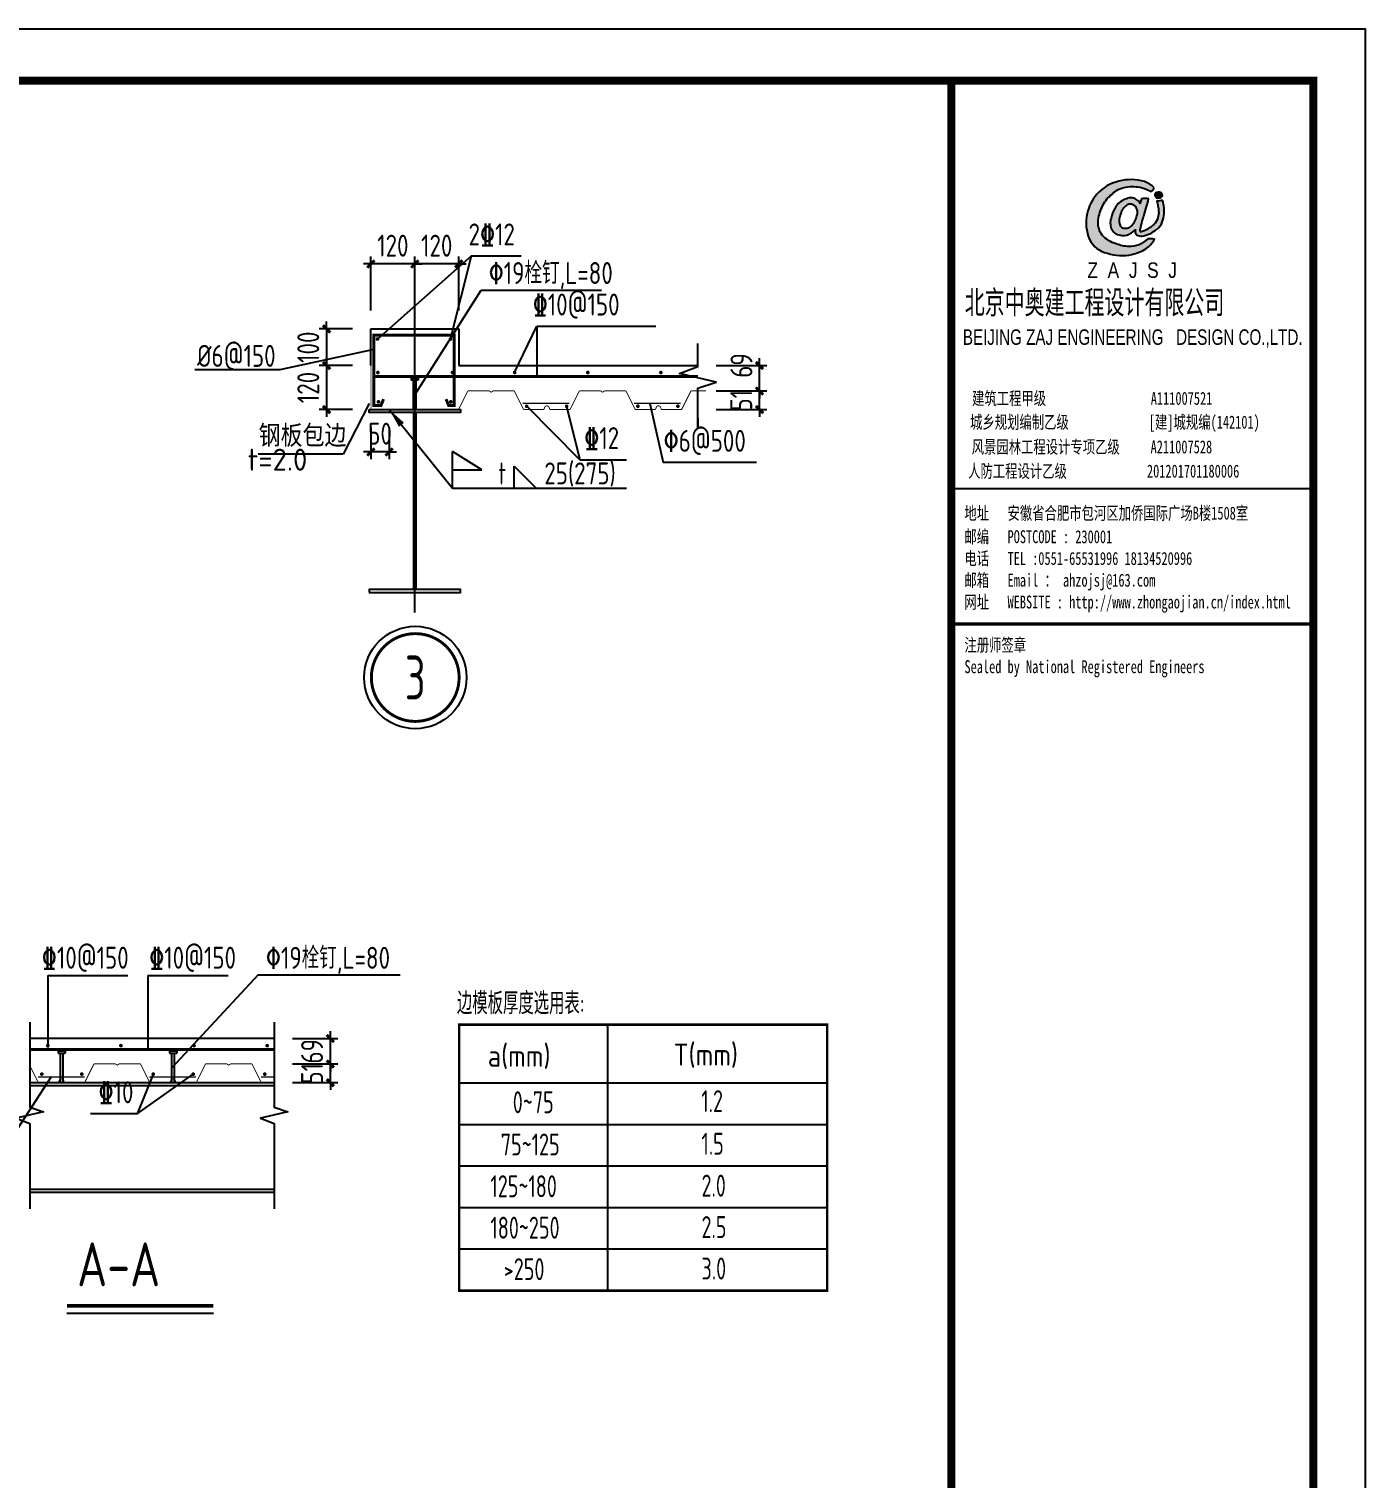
# Model space of a CAD drawing. Extents: x 177291 to 1288761, y 177638 to 322898.
# Drawn here: x 656829 to 684230, y 211252 to 240960 of the extents above; entities that cross this region are included whole.
import ezdxf
from ezdxf.enums import TextEntityAlignment as Align

# ---------------------------------------------------------------- set-up
doc = ezdxf.new("R2010")
doc.units = 0
doc.header["$LTSCALE"] = 1000
for name, color, linetype in [('AXIS', 3, 'Continuous'), ('GL', 150, 'Continuous'), ('Gzd', 1, 'Continuous'), ('NUM', 7, 'Continuous'), ('PUB_DIM', 3, 'Continuous'), ('PUB_TITLE', 4, 'Continuous'), ('PZ', 202, 'Continuous'), ('S', 2, 'Continuous'), ('TEXT', 7, 'Continuous'), ('THIN', 7, 'Continuous'), ('WELD', 7, 'Continuous'), ('YCX', 90, 'Continuous'), ('图框', 24, 'Continuous'), ('图签', 3, 'Continuous'), ('引出线', 3, 'Continuous')]:
    doc.layers.add(name, color=color, linetype=linetype)
doc.styles.add('_gyy_title_Arial', font='arial.ttf', dxfattribs={"width": 0.7})
doc.styles.add('_gyy_title_ST', font='', dxfattribs={"width": 0.8})
doc.styles.add('HZ', font='txt.shx', dxfattribs={"width": 0.8, "bigfont": '000hztxt.shx'})
doc.styles.get("Standard").update_dxf_attribs({"font": 'gbenor.shx', "bigfont": 'gbcbig.shx'})
doc.styles.add('TSSD_Dimension', font='Tssdeng.shx', dxfattribs={"width": 0.8, "bigfont": 'hztxt.shx'})
doc.styles.add('TSSD_Label', font='tssdeng.shx', dxfattribs={"width": 0.7, "bigfont": 'hztxt.shx'})
doc.styles.add('TSSD_Norm', font='tssdeng.shx', dxfattribs={"bigfont": 'hztxt.shx'})
doc.styles.add('TSSD_Num', font='Tssdeng.shx', dxfattribs={"width": 0.7, "bigfont": 'hztxt.shx'})
doc.styles.add('TSSD_Rein', font='Tssdeng.shx', dxfattribs={"width": 0.7, "bigfont": 'hztxt.shx'})
doc.styles.add('汉特宽字', font='tssdeng.shx', dxfattribs={"width": 0.9, "height": 350, "bigfont": 'tssdchn.shx'})
doc.styles.get('_gyy_title_ST').set_extended_font_data('SimSun')
doc.dimstyles.new('TSSD_20_150', dxfattribs={"dimtxt": 450, "dimasz": 150, "dimexe": 150, "dimexo": 375, "dimgap": 150, "dimtad": 1, "dimdec": 0, "dimlfac": 0.133333, "dimzin": 0, "dimdsep": 46, "dimtxsty": 'TSSD_Dimension', "dimblk": 'ARCHTICK', "dimcen": 0, "dimdle": 150, "dimclrt": 7, "dimadec": 0, "dimazin": 0, "dimtfac": 1, "dimtdec": 0, "dimtix": 1, "dimtmove": 2, "dimatfit": 3, "dimfxl": 1, "dimtolj": 1, "dimtzin": 0, "dimarcsym": 0})
doc.dimstyles.new('TSSD_LEADER_STYLE_400.0', dxfattribs={"dimtxt": 1200, "dimasz": 400, "dimexe": 400, "dimexo": 1000, "dimgap": 0.09, "dimtad": 0, "dimtih": 1, "dimtoh": 1, "dimdec": 4, "dimzin": 0, "dimdsep": 46, "dimtxsty": 'Standard', "dimcen": 0.09, "dimdle": 400, "dimclrt": 7, "dimadec": 0, "dimazin": 0, "dimtfac": 1, "dimtdec": 4, "dimtofl": 0, "dimtmove": 0, "dimatfit": 3, "dimfxl": 1, "dimtolj": 1, "dimtzin": 0, "dimarcsym": 0})

# ---------------------------------------------------------------- blocks, each defined once
blk = doc.blocks.new('_ArchTick')
at = {"color": 0, "linetype": 'ByBlock', "const_width": 0.4}
blk.add_lwpolyline([(-0.5, -0.5), (0.5, 0.5)], dxfattribs=at)
blk = doc.blocks.new('*D146')
at = {"layer": 'AXIS', "color": 0, "lineweight": -2, "transparency": 16777216}
for p, q in [((663842, 235186), (663842, 236293)), ((664742, 235186), (664742, 236293)), ((663842, 236143), (663692, 236143)), ((664742, 236143), (663842, 236143)), ((664742, 236143), (664892, 236143))]:
    blk.add_line(p, q, dxfattribs=at)
at = {"layer": 'Defpoints', "color": 0, "transparency": 16777216}
for p in [(663842, 236143), (663842, 234811), (664742, 234811)]:
    blk.add_point(p, dxfattribs=at)
at = {"layer": 'AXIS', "color": 0, "lineweight": -2, "transparency": 16777216, "xscale": 150, "yscale": 150, "zscale": 150}
blk.add_blockref('_ArchTick', (663842, 236143), dxfattribs=at)
at = {"layer": 'AXIS', "color": 0, "lineweight": -2, "transparency": 16777216, "xscale": 150, "yscale": 150, "zscale": 150, "rotation": 180}
blk.add_blockref('_ArchTick', (664742, 236143), dxfattribs=at)
at = {"layer": 'AXIS', "color": 7, "transparency": 16777216, "insert": (664292, 236518), "char_height": 450, "attachment_point": 5, "style": 'TSSD_Dimension'}
blk.add_mtext('\\A1;120', dxfattribs=at)
blk = doc.blocks.new('ts_idx2')
at = {"color": 0, "linetype": 'ByBlock', "lineweight": -2, "const_width": 0.0333}
blk.add_lwpolyline([(-0.5, 0, 1), (0.5, 0, 1)], format="xyb", close=True, dxfattribs=at)
at = {"color": 0, "linetype": 'ByBlock', "lineweight": -2}
blk.add_circle((0, 0), 0.583, dxfattribs=at)
at = {"color": 0, "linetype": 'ByBlock', "lineweight": -2, "style": 'TSSD_Num', "width": 0.7}
blk.add_attdef('A', text='', height=0.5, dxfattribs=at).set_placement((0, 0), align=Align.MIDDLE_CENTER)
blk = doc.blocks.new('*D147')
at = {"layer": 'AXIS', "color": 0, "lineweight": -2, "transparency": 16777216}
for p, q in [((662932, 234061), (662932, 234211)), ((663467, 234061), (662782, 234061)), ((662932, 234061), (662932, 233158)), ((663467, 233158), (662782, 233158)), ((662932, 233158), (662932, 233008))]:
    blk.add_line(p, q, dxfattribs=at)
at = {"layer": 'Defpoints', "color": 0, "transparency": 16777216}
for p in [(663842, 234061), (662932, 233158), (663842, 233158)]:
    blk.add_point(p, dxfattribs=at)
at = {"layer": 'AXIS', "color": 0, "lineweight": -2, "transparency": 16777216, "xscale": 150, "yscale": 150, "zscale": 150}
for p, rotation in [((662932, 234061), 270), ((662932, 233158), 90)]:
    blk.add_blockref('_ArchTick', p, dxfattribs=dict(at, rotation=rotation))
at = {"layer": 'AXIS', "color": 7, "transparency": 16777216, "insert": (662557, 233610), "char_height": 450, "attachment_point": 5, "rotation": 90, "style": 'TSSD_Dimension'}
blk.add_mtext('\\A1;120', dxfattribs=at)
blk = doc.blocks.new('*D148')
at = {"layer": 'AXIS', "color": 0, "lineweight": -2, "transparency": 16777216}
for p, q in [((663467, 234811), (662782, 234811)), ((662932, 234811), (662932, 234961)), ((662932, 234811), (662932, 234061)), ((663467, 234061), (662782, 234061)), ((662932, 234061), (662932, 233911))]:
    blk.add_line(p, q, dxfattribs=at)
at = {"layer": 'Defpoints', "color": 0, "transparency": 16777216}
for p in [(663842, 234811), (662932, 234061), (663842, 234061)]:
    blk.add_point(p, dxfattribs=at)
at = {"layer": 'AXIS', "color": 0, "lineweight": -2, "transparency": 16777216, "xscale": 150, "yscale": 150, "zscale": 150}
for p, rotation in [((662932, 234811), 270), ((662932, 234061), 90)]:
    blk.add_blockref('_ArchTick', p, dxfattribs=dict(at, rotation=rotation))
at = {"layer": 'AXIS', "color": 7, "transparency": 16777216, "insert": (662557, 234436), "char_height": 450, "attachment_point": 5, "rotation": 90, "style": 'TSSD_Dimension'}
blk.add_mtext('\\A1;100', dxfattribs=at)
blk = doc.blocks.new('_WELD004')
at = {"color": 0, "linetype": 'ByBlock'}
for p, q in [((0, 1), (1, 0)), ((0, 0), (0, 1))]:
    blk.add_line(p, q, dxfattribs=at)
blk = doc.blocks.new('_WELD001')
at = {"linetype": 'ByBlock'}
h = blk.add_hatch(color=0, dxfattribs=at)
h.paths.add_polyline_path([(0.8, 0.5), (0, 1), (0, 0.5)], flags=16)
edge = h.paths.add_edge_path()
edge.add_line((0.8, 0.5), (0, 1))
edge.add_line((0, 0.5), (0.8, 0.5))
edge.add_line((0, 0), (0, 1))
at = {"color": 0, "linetype": 'ByBlock'}
for p, q in [((0, 0), (0, 1)), ((0.8, 0.5), (0, 1)), ((0, 0.5), (0.8, 0.5))]:
    blk.add_line(p, q, dxfattribs=at)
blk = doc.blocks.new('*D149')
at = {"layer": 'AXIS', "color": 0, "lineweight": -2, "transparency": 16777216}
for p, q in [((670922, 233540), (671961, 233540)), ((671811, 233540), (671811, 233690)), ((671811, 233158), (671811, 233540)), ((670922, 233158), (671961, 233158)), ((671811, 233158), (671811, 233008))]:
    blk.add_line(p, q, dxfattribs=at)
at = {"layer": 'Defpoints', "color": 0, "transparency": 16777216}
for p in [(670547, 233540), (671811, 233540), (670547, 233158)]:
    blk.add_point(p, dxfattribs=at)
at = {"layer": 'AXIS', "color": 0, "lineweight": -2, "transparency": 16777216, "xscale": 150, "yscale": 150, "zscale": 150}
for p, rotation in [((671811, 233540), 270), ((671811, 233158), 90)]:
    blk.add_blockref('_ArchTick', p, dxfattribs=dict(at, rotation=rotation))
at = {"layer": 'AXIS', "color": 7, "transparency": 16777216, "insert": (671436, 233349), "char_height": 450, "attachment_point": 5, "rotation": 90, "style": 'TSSD_Dimension'}
blk.add_mtext('\\A1;51', dxfattribs=at)
blk = doc.blocks.new('*D150')
at = {"layer": 'AXIS', "color": 0, "lineweight": -2, "transparency": 16777216}
for p, q in [((671811, 234061), (671811, 234211)), ((670922, 234061), (671961, 234061)), ((671811, 233540), (671811, 234061)), ((670922, 233540), (671961, 233540)), ((671811, 233540), (671811, 233390))]:
    blk.add_line(p, q, dxfattribs=at)
at = {"layer": 'Defpoints', "color": 0, "transparency": 16777216}
for p in [(670547, 234061), (671811, 234061), (670547, 233540)]:
    blk.add_point(p, dxfattribs=at)
at = {"layer": 'AXIS', "color": 0, "lineweight": -2, "transparency": 16777216, "xscale": 150, "yscale": 150, "zscale": 150}
for p, rotation in [((671811, 234061), 270), ((671811, 233540), 90)]:
    blk.add_blockref('_ArchTick', p, dxfattribs=dict(at, rotation=rotation))
at = {"layer": 'AXIS', "color": 7, "transparency": 16777216, "insert": (671441, 234061), "char_height": 450, "attachment_point": 5, "rotation": 90, "style": 'TSSD_Dimension'}
blk.add_mtext('\\A1;69', dxfattribs=at)
blk = doc.blocks.new('*D151')
at = {"layer": 'AXIS', "color": 0, "lineweight": -2, "transparency": 16777216}
for p, q in [((663842, 232783), (663842, 232138)), ((664217, 232783), (664217, 232138)), ((663842, 232288), (663692, 232288)), ((664217, 232288), (663842, 232288)), ((664217, 232288), (664367, 232288))]:
    blk.add_line(p, q, dxfattribs=at)
at = {"layer": 'Defpoints', "color": 0, "transparency": 16777216}
for p in [(663842, 233158), (664217, 233158), (663842, 232288)]:
    blk.add_point(p, dxfattribs=at)
at = {"layer": 'AXIS', "color": 0, "lineweight": -2, "transparency": 16777216, "xscale": 150, "yscale": 150, "zscale": 150}
blk.add_blockref('_ArchTick', (663842, 232288), dxfattribs=at)
at = {"layer": 'AXIS', "color": 0, "lineweight": -2, "transparency": 16777216, "xscale": 150, "yscale": 150, "zscale": 150, "rotation": 180}
blk.add_blockref('_ArchTick', (664217, 232288), dxfattribs=at)
at = {"layer": 'AXIS', "color": 7, "transparency": 16777216, "insert": (664030, 232663), "char_height": 450, "attachment_point": 5, "style": 'TSSD_Dimension'}
blk.add_mtext('\\A1;50', dxfattribs=at)
blk = doc.blocks.new('*D152')
at = {"layer": 'AXIS', "color": 0, "lineweight": -2, "transparency": 16777216}
for p, q in [((664742, 235186), (664742, 236293)), ((665642, 235186), (665642, 236293)), ((664742, 236143), (664592, 236143)), ((665642, 236143), (664742, 236143)), ((665642, 236143), (665792, 236143))]:
    blk.add_line(p, q, dxfattribs=at)
at = {"layer": 'Defpoints', "color": 0, "transparency": 16777216}
for p in [(664742, 236143), (664742, 234811), (665642, 234811)]:
    blk.add_point(p, dxfattribs=at)
at = {"layer": 'AXIS', "color": 0, "lineweight": -2, "transparency": 16777216, "xscale": 150, "yscale": 150, "zscale": 150}
blk.add_blockref('_ArchTick', (664742, 236143), dxfattribs=at)
at = {"layer": 'AXIS', "color": 0, "lineweight": -2, "transparency": 16777216, "xscale": 150, "yscale": 150, "zscale": 150, "rotation": 180}
blk.add_blockref('_ArchTick', (665642, 236143), dxfattribs=at)
at = {"layer": 'AXIS', "color": 7, "transparency": 16777216, "insert": (665192, 236518), "char_height": 450, "attachment_point": 5, "style": 'TSSD_Dimension'}
blk.add_mtext('\\A1;120', dxfattribs=at)
blk = doc.blocks.new('*D155')
at = {"layer": 'AXIS', "color": 0, "lineweight": -2, "transparency": 16777216}
for p, q in [((663010, 219741), (663010, 219891)), ((662235, 219741), (663160, 219741)), ((663010, 219358), (663010, 219741)), ((662235, 219358), (663160, 219358)), ((663010, 219358), (663010, 219208))]:
    blk.add_line(p, q, dxfattribs=at)
at = {"layer": 'Defpoints', "color": 0, "transparency": 16777216}
for p in [(661860, 219741), (663010, 219741), (661860, 219358)]:
    blk.add_point(p, dxfattribs=at)
at = {"layer": 'AXIS', "color": 0, "lineweight": -2, "transparency": 16777216, "xscale": 150, "yscale": 150, "zscale": 150}
for p, rotation in [((663010, 219741), 270), ((663010, 219358), 90)]:
    blk.add_blockref('_ArchTick', p, dxfattribs=dict(at, rotation=rotation))
at = {"layer": 'AXIS', "color": 7, "transparency": 16777216, "insert": (662635, 219549), "char_height": 450, "attachment_point": 5, "rotation": 90, "style": 'TSSD_Dimension'}
blk.add_mtext('\\A1;51', dxfattribs=at)
blk = doc.blocks.new('*D156')
at = {"layer": 'AXIS', "color": 0, "lineweight": -2, "transparency": 16777216}
for p, q in [((662235, 220261), (663160, 220261)), ((663010, 220261), (663010, 220411)), ((663010, 219741), (663010, 220261)), ((662235, 219741), (663160, 219741)), ((663010, 219741), (663010, 219591))]:
    blk.add_line(p, q, dxfattribs=at)
at = {"layer": 'Defpoints', "color": 0, "transparency": 16777216}
for p in [(661860, 220261), (663010, 220261), (661860, 219741)]:
    blk.add_point(p, dxfattribs=at)
at = {"layer": 'AXIS', "color": 0, "lineweight": -2, "transparency": 16777216, "xscale": 150, "yscale": 150, "zscale": 150}
for p, rotation in [((663010, 220261), 270), ((663010, 219741), 90)]:
    blk.add_blockref('_ArchTick', p, dxfattribs=dict(at, rotation=rotation))
at = {"layer": 'AXIS', "color": 7, "transparency": 16777216, "insert": (662635, 220001), "char_height": 450, "attachment_point": 5, "rotation": 90, "style": 'TSSD_Dimension'}
blk.add_mtext('\\A1;69', dxfattribs=at)
blk = doc.blocks.new('dd')
at = {"layer": '图签'}
h = blk.add_hatch(color=5, dxfattribs=at)
h.set_gradient(color1=(0, 0, 255), color2=(36, 36, 255), one_color=1, tint=0.57)
h.paths.add_polyline_path([(452, 1270, -0.093206), (531, 1562, -0.136321), (716, 1807, -0.161039), (988, 1948, -0.108591), (1307, 1935, -0.049497), (1479, 1861, 0.062627), (1539, 1932, 0.094388), (1351, 2056, 0.136326), (854, 2062, 0.161722), (430, 1810, 0.133661), (243, 1435, 0.158414), (286, 937, 0.22517), (632, 669, 0.138663), (1107, 646, 0.074676), (1375, 753, 0.125344), (1543, 944, 0.006312), (1413, 948, -0.090385), (1244, 833, -0.096745), (1053, 797, -0.073845), (803, 850, -0.140868), (530, 1020, -0.160753)])
h = blk.add_hatch(color=5, dxfattribs=at)
h.set_gradient(color1=(0, 0, 255), color2=(36, 36, 255), one_color=1, tint=0.57)
h.paths.add_polyline_path([(1306, 1289, 0.011169), (1334, 1370, 0.005807), (1431, 1724, 0.01105), (1292, 1724, 0.016796), (1267, 1634, 0.125943), (1203, 1704, 0.083806), (1120, 1739, 0.082879), (1047, 1739, -0.008503), (952, 1710, 0.060057), (844, 1628, 0.086078), (774, 1532, 0.099424), (705, 1347, 0.12153), (690, 1225, 0.102644), (719, 1122, 0.056648), (797, 1042, 0.092914), (913, 1013, 0.194578), (1098, 1064, -0.002562), (1175, 1122, 0.064354), (1167, 1068, 0.172385), (1207, 1017, 0.105458), (1300, 1002, 0.086567), (1454, 1046, 0.047674), (1592, 1136, 0.166359), (1692, 1274, 0.096748), (1728, 1431, 0.03151), (1728, 1548, 0.041815), (1700, 1691, 0.007654), (1588, 1673, -0.009919), (1610, 1585, -0.068269), (1624, 1482, -0.105336), (1605, 1352, -0.14652), (1528, 1223, -0.070486), (1434, 1151, -0.077937), (1341, 1103, -0.127098), (1272, 1084, -0.114215), (1267, 1129, -0.007609)])
h.paths.add_polyline_path([(865, 1245, -0.099994), (863, 1328, -0.050974), (888, 1427, -0.120527), (938, 1529, -0.043888), (1002, 1595, -0.08446), (1063, 1619, -0.147309), (1127, 1607, -0.037474), (1177, 1572, -0.06931), (1209, 1507, -0.067662), (1213, 1431, -0.02676), (1211, 1413, 0.017209), (1183, 1329, -0.048815), (1120, 1223, -0.139096), (1046, 1163, -0.097991), (944, 1153, -0.085394), (909, 1169, -0.149141)], flags=16)
h = blk.add_hatch(color=1, dxfattribs=at)
h.set_gradient(color1=(255, 0, 0), color2=(255, 0, 0), tint=0.57)
h.paths.add_polyline_path([(1557, 1818, 0.386553), (1564, 1757, 0.170676), (1604, 1736, 0.082224), (1657, 1743, 0.087509), (1686, 1766, 0.264235), (1694, 1804, 0.244333), (1636, 1850, 0.30271)])
blk.add_lwpolyline([(1539, 1932, 0.094388), (1351, 2056, 0.136326), (854, 2062, 0.161722), (430, 1810, 0.133661), (243, 1435, 0.158414), (286, 937, 0.22517), (632, 669, 0.138663), (1107, 646, 0.074676), (1375, 753, 0.125344), (1543, 944, 0.006312), (1413, 948, -0.090385), (1244, 833, -0.096745), (1053, 797, -0.073845), (803, 850, -0.140868), (530, 1020, -0.160753), (452, 1270, -0.093206), (531, 1562, -0.136321), (716, 1807, -0.161039), (988, 1948, -0.108591), (1307, 1935, -0.049497), (1479, 1861, 0.062627)], format="xyb", close=True, dxfattribs=at)
for points in [[(1431, 1724, 0.011041), (1292, 1724, 0.016796), (1267, 1634, 0.125943), (1203, 1704, 0.083806), (1120, 1739, 0.082879), (1047, 1739, -0.008503), (952, 1710, 0.060057), (844, 1628, 0.086078), (774, 1532, 0.099424), (705, 1347, 0.12153), (690, 1225, 0.102644), (719, 1122, 0.056648), (797, 1042, 0.092914), (913, 1013, 0.194578), (1098, 1064, -0.002562), (1175, 1122, 0.064354), (1167, 1068, 0.172385), (1207, 1017, 0.105458), (1300, 1002, 0.086567), (1454, 1046, 0.047674), (1592, 1136, 0.166359), (1692, 1274, 0.096748), (1728, 1431, 0.03151), (1728, 1548, 0.041815), (1700, 1691, 0.007654), (1588, 1673, -0.009919), (1610, 1585, -0.068269), (1624, 1482, -0.105336), (1605, 1352, -0.14652), (1528, 1223, -0.070486), (1434, 1151, -0.077937), (1341, 1103, -0.127098), (1272, 1084, -0.114215), (1267, 1129, -0.007609), (1306, 1289, 0.011169), (1334, 1370, 0.005782), (1430, 1722, 0.069025)], [(1694, 1804, 0.243958), (1636, 1850, 0.303117), (1557, 1818, 0.386553), (1564, 1757, 0.170676), (1604, 1736, 0.082224), (1657, 1743, 0.087509), (1686, 1766, 0.264235), (1694, 1804, -7.823139)], [(1213, 1431, 0.067662), (1209, 1507, 0.06931), (1177, 1572, 0.037474), (1127, 1607, 0.147309), (1063, 1619, 0.08446), (1002, 1595, 0.043888), (938, 1529, 0.120527), (888, 1427, 0.050974), (863, 1328, 0.099994), (865, 1245, 0.149141), (909, 1169, 0.085394), (944, 1153, 0.097991), (1046, 1163, 0.139096), (1120, 1223, 0.048815), (1183, 1329, -0.017209), (1211, 1413, 0.02676), (1213, 1431, 0.441273)]]:
    blk.add_lwpolyline(points, format="xyb", dxfattribs=at)
at = {"insert": (246, 492), "char_height": 300, "width": 8000, "attachment_point": 1, "style": 'HZ'}
blk.add_mtext('{\\fArial|b0|i0|c0|p32;Z  A  J  S  J}', dxfattribs=at)

msp = doc.modelspace()

# ---------------------------------------------------------------- linework, layer by layer
at = {"layer": 'AXIS'}
msp.add_line((664742.01, 228997.9), (664742.01, 235589.41), dxfattribs=at)
at = {"layer": 'GL'}
for p, q in [((656844.48, 219361.4), (661859.74, 219361.4)), ((656844.48, 219301.4), (661859.74, 219301.4)), ((656844.48, 217171.4), (661859.74, 217171.4)), ((656844.48, 217111.4), (661859.74, 217111.4))]:
    msp.add_line(p, q, dxfattribs=at)
for points in [[(663804.51, 233157.83), (665679.51, 233157.83), (665679.51, 233097.83), (663804.51, 233097.83)], [(664719.51, 233097.83), (664764.51, 233097.83), (664764.51, 229467.83), (664719.51, 229467.83)], [(663804.51, 229407.83), (665679.51, 229407.83), (665679.51, 229467.83), (663804.51, 229467.83)]]:
    msp.add_lwpolyline(points, close=True, dxfattribs=at)
at = {"layer": 'Gzd'}
for points, const_width in [([(665550.97, 233238.66), (665550.97, 234681.24), (663903.12, 234681.24), (663903.12, 233238.66), (664047, 233238.66), (664101.39, 233371.17)], 60), ([(670546.53, 233836.2), (663903.12, 233836.2)], 60), ([(665580.91, 233238.66), (665437.03, 233238.66), (665382.64, 233371.17)], 60), ([(666955.81, 233283.51), (667910.95, 233283.51)], 30), ([(669236.77, 233283.49), (670191.91, 233283.49)], 30), ([(661859.74, 220036.4), (656844.48, 220036.4)], 60), ([(657015.87, 219474.35), (657971.01, 219474.35)], 30), ([(659300.83, 219474.35), (660255.97, 219474.35)], 30), ([(661588.33, 219474.35), (661859.74, 219474.35)], 30)]:
    msp.add_lwpolyline(points, dxfattribs=dict(at, const_width=const_width))
at = {"layer": 'Gzd', "const_width": 37.5}
for points in [[(663959.12, 234604.11, 1), (663996.62, 234604.11, 1)], [(665491.16, 234601, -1), (665453.66, 234601, -1)], [(663965.88, 233917.22, 1), (664003.38, 233917.22, 1)], [(665495.58, 233917.22, 1), (665533.08, 233917.22, 1)], [(666770.58, 233917.22, 1), (666808.08, 233917.22, 1)], [(668270.58, 233917.22, 1), (668308.08, 233917.22, 1)], [(669770.58, 233917.22, 1), (669808.08, 233917.22, 1)], [(663978.5, 233316.32, 1), (664016, 233316.32, 1)], [(665460.02, 233316.32, 1), (665497.52, 233316.32, 1)], [(667017.5, 233225.12, 1), (667055, 233225.12, 1)], [(667874.84, 233225.12, -1), (667837.34, 233225.12, -1)], [(669298.46, 233225.1, 1), (669335.96, 233225.1, 1)], [(670155.8, 233225.1, -1), (670118.3, 233225.1, -1)], [(657195.53, 220116.7, 1), (657233.03, 220116.7, 1)], [(658695.53, 220116.7, 1), (658733.03, 220116.7, 1)], [(660195.53, 220116.7, 1), (660233.03, 220116.7, 1)], [(661695.53, 220116.7, 1), (661733.03, 220116.7, 1)], [(657073.56, 219532.72, -1), (657111.06, 219532.72, -1)], [(657930.9, 219532.72, 1), (657893.4, 219532.72, 1)], [(659358.52, 219532.72, -1), (659396.02, 219532.72, -1)], [(660215.86, 219532.72, 1), (660178.36, 219532.72, 1)], [(661646.02, 219532.72, -1), (661683.52, 219532.72, -1)]]:
    msp.add_lwpolyline(points, format="xyb", close=True, dxfattribs=at)
at = {"layer": 'NUM', "const_width": 75}
msp.add_lwpolyline([(657606.82, 214784.13), (660611.43, 214784.13)], dxfattribs=at)
at = {"layer": 'NUM'}
msp.add_lwpolyline([(657606.82, 214634.13), (660611.43, 214634.13)], dxfattribs=at)
at = {"layer": 'PUB_DIM'}
for points in [[(670546.53, 232984.05), (670546.53, 232793.6), (670546.53, 233596.78), (670921.53, 233716.78), (670172.46, 233894.25), (670546.53, 234040.78), (670546.53, 234061.2), (670546.53, 234511.2)], [(656844.48, 220598.9), (656844.48, 220261.4), (656844.48, 218852.9), (657125.73, 218762.9), (656563.93, 218629.79), (656844.48, 218519.9), (656844.48, 217111.4), (656844.48, 216773.9)], [(661859.74, 220598.9), (661859.74, 220261.4), (661859.74, 218852.9), (662140.99, 218762.9), (661579.2, 218629.79), (661859.74, 218519.9), (661859.74, 217111.4), (661859.74, 216773.9)]]:
    msp.add_lwpolyline(points, dxfattribs=at)
at = {"layer": 'PUB_TITLE'}
msp.add_line((675744.81, 231540.17), (683169.08, 231540.17), dxfattribs=at)
msp.add_lwpolyline([(595032.32, 240960.27), (684229.69, 240960.27), (684229.69, 177959.98), (595032.32, 177959.98)], close=True, dxfattribs=at)
at = {"layer": 'PUB_TITLE', "const_width": 159.09}
for points in [[(597683.85, 179020.59), (597683.85, 239899.66), (683169.08, 239899.66), (683169.08, 179020.59)], [(675744.81, 239899.66), (683169.08, 239899.66), (683169.08, 179020.59), (675744.81, 179020.59)]]:
    msp.add_lwpolyline(points, close=True, dxfattribs=at)
at = {"layer": 'PUB_TITLE', "const_width": 74.24}
msp.add_lwpolyline([(675744.81, 228760.92), (683169.08, 228760.92)], dxfattribs=at)
at = {"layer": 'PZ'}
for p, q in [((664669.92, 233800.37), (664669.92, 233760.07)), ((664669.92, 233800.37), (664814.11, 233800.37)), ((664814.11, 233760.07), (664669.92, 233760.07)), ((664714.69, 233157.83), (664714.69, 233760.07)), ((664769.34, 233157.83), (664769.34, 233760.07)), ((664814.11, 233800.37), (664814.11, 233760.07)), ((664714.69, 233157.83), (664769.34, 233157.83)), ((657429.48, 220003.93), (657429.48, 219963.63)), ((657573.67, 220003.93), (657429.48, 220003.93)), ((657429.48, 219963.63), (657573.67, 219963.63)), ((657474.25, 219361.4), (657474.25, 219963.63)), ((657528.9, 219361.4), (657528.9, 219963.63)), ((657573.67, 220003.93), (657573.67, 219963.63)), ((659714.44, 220003.93), (659714.44, 219963.63)), ((659858.63, 220003.93), (659714.44, 220003.93)), ((659714.44, 219963.63), (659858.63, 219963.63)), ((659759.21, 219361.4), (659759.21, 219963.63)), ((659813.87, 219361.4), (659813.87, 219963.63)), ((659858.63, 220003.93), (659858.63, 219963.63))]:
    msp.add_line(p, q, dxfattribs=at)
at = {"layer": 'S', "const_width": 15}
msp.add_lwpolyline([(664217.01, 233157.83), (663842.01, 233157.83), (663842.01, 234811.2)], dxfattribs=at)
at = {"layer": 'S', "const_width": 18.75}
for points in [[(664641.77, 233157.83), (665625.58, 233157.83, 0.28407904), (665645.71, 233170.27), (665824.52, 233527.9, -0.28407904), (665844.65, 233540.33), (666259.28, 233540.33, -0.14996431), (666271.9, 233536.46), (666306.99, 233512.69), (666342.08, 233536.46, -0.14996431), (666354.7, 233540.33), (666769.33, 233540.33, -0.28407904), (666789.46, 233527.9), (666968.27, 233170.27, 0.28407904), (666988.4, 233157.83), (667374.5, 233157.83, 0.32316506), (667395.86, 233173.25), (667405.4, 233202.01, -0.32316506), (667448.11, 233232.83), (667453.37, 233232.83, -0.32316506), (667496.08, 233202.01), (667505.62, 233173.25, 0.32316506), (667526.98, 233157.83), (667913.08, 233157.83, 0.28407904), (667933.21, 233170.27), (668112.02, 233527.9, -0.28407904), (668132.15, 233540.33), (668546.78, 233540.33, -0.14996431), (668559.4, 233536.46), (668594.49, 233512.69), (668629.58, 233536.46, -0.14996431), (668642.2, 233540.33), (669056.83, 233540.33, -0.28407904), (669076.96, 233527.9), (669255.77, 233170.27, 0.28407904), (669275.9, 233157.83), (669662, 233157.83, 0.32316506), (669683.36, 233173.25), (669692.9, 233202.01, -0.32316506), (669735.61, 233232.83), (669740.87, 233232.83, -0.32316506), (669783.58, 233202.01), (669793.12, 233173.25, 0.32316506), (669814.48, 233157.83), (670200.58, 233157.83, 0.28407904), (670220.71, 233170.27), (670399.52, 233527.9, -0.28407904), (670419.65, 233540.33), (670713.6, 233540.33)], [(661859.74, 219361.4), (661607.78, 219361.4, -0.28407904), (661587.65, 219373.83), (661408.84, 219731.46, 0.28407904), (661388.72, 219743.9), (660974.08, 219743.9, 0.14996431), (660961.46, 219740.03), (660926.37, 219716.25), (660891.28, 219740.03, 0.14996431), (660878.66, 219743.9), (660464.03, 219743.9, 0.28407904), (660443.9, 219731.46), (660265.09, 219373.83, -0.28407904), (660244.97, 219361.4), (659858.86, 219361.4, -0.32316506), (659837.51, 219376.81), (659827.96, 219405.57, 0.32316506), (659785.25, 219436.4), (659780, 219436.4, 0.32316506), (659737.29, 219405.57), (659727.74, 219376.81, -0.32316506), (659706.38, 219361.4), (659320.28, 219361.4, -0.28407904), (659300.15, 219373.83), (659121.34, 219731.46, 0.28407904), (659101.22, 219743.9), (658686.58, 219743.9, 0.14996431), (658673.96, 219740.03), (658638.87, 219716.25), (658603.78, 219740.03, 0.14996431), (658591.16, 219743.9), (658176.53, 219743.9, 0.28407904), (658156.4, 219731.46), (657977.59, 219373.83, -0.28407904), (657957.47, 219361.4), (657571.36, 219361.4, -0.32316506), (657550.01, 219376.81), (657540.46, 219405.57, 0.32316506), (657497.75, 219436.4), (657492.5, 219436.4, 0.32316506), (657449.79, 219405.57), (657440.24, 219376.81, -0.32316506), (657418.88, 219361.4), (657032.78, 219361.4, -0.28407904), (657012.65, 219373.83), (656844.48, 219710.19)]]:
    msp.add_lwpolyline(points, format="xyb", dxfattribs=at)
at = {"layer": 'THIN'}
for p, q in [((663842.01, 234811.2), (665642.01, 234811.2)), ((663842.01, 234061.2), (663842.01, 234811.2)), ((665642.01, 234811.2), (665642.01, 234061.2)), ((665642.01, 234061.2), (670546.53, 234061.2)), ((661859.74, 220261.4), (656844.48, 220261.4))]:
    msp.add_line(p, q, dxfattribs=at)
at = {"layer": 'WELD'}
msp.add_line((665515.56, 231548.58), (669086.49, 231548.58), dxfattribs=at)
at = {"layer": 'YCX'}
for p, q in [((665901.57, 236312.14), (663977.87, 234604.11)), ((665472.41, 234601), (665901.57, 236312.14)), ((665901.57, 236312.14), (666920.46, 236312.14)), ((664742.01, 233458.95), (666099.64, 235606.83)), ((666099.64, 235606.83), (668569.33, 235606.83)), ((663903.12, 234391.11), (661973.93, 233970.36)), ((661973.93, 233970.36), (660230.43, 233970.36)), ((663804.51, 233281.12), (663271.56, 232246.26)), ((663271.56, 232246.26), (661530.46, 232246.26)), ((657214.28, 221553.65), (658856.55, 221553.65)), ((657214.28, 221553.65), (657214.28, 220081.08)), ((659269.48, 221553.65), (659269.48, 220036.4)), ((659269.48, 221553.65), (660911.75, 221553.65)), ((661531.35, 221567.41), (659759.21, 219662.51)), ((661531.35, 221567.41), (664443.92, 221567.41))]:
    msp.add_line(p, q, dxfattribs=at)
at = {"layer": '图框', "color": 241}
for p, q in [((668691.43, 220519.18), (668691.43, 215067.32)), ((673197.56, 219344.29), (665651.5, 219344.29)), ((673197.56, 219344.29), (665651.5, 219344.29)), ((673197.56, 219344.29), (665651.5, 219344.29)), ((673197.56, 218494.23), (665651.5, 218494.23)), ((673197.56, 218494.23), (665651.5, 218494.23)), ((673197.56, 218494.23), (665651.5, 218494.23)), ((673197.56, 217644.17), (665651.5, 217644.17)), ((673197.56, 217644.17), (665651.5, 217644.17)), ((673197.56, 217644.17), (665651.5, 217644.17)), ((673197.56, 216794.11), (665651.5, 216794.11)), ((673197.56, 215944.05), (665651.5, 215944.05)), ((673197.56, 215093.99), (665651.5, 215093.99)), ((673197.56, 215093.99), (665651.5, 215093.99)), ((673197.56, 215093.99), (665651.5, 215093.99)), ((673197.56, 215093.99), (665651.5, 215093.99)), ((673197.56, 215093.99), (665651.5, 215093.99)), ((673197.56, 215093.99), (665651.5, 215093.99))]:
    msp.add_line(p, q, dxfattribs=at)
at = {"layer": '图框', "color": 241, "const_width": 50}
msp.add_lwpolyline([(665651.5, 220545.84), (673197.56, 220545.84), (673197.56, 215093.99), (665651.5, 215093.99)], close=True, dxfattribs=at)
at = {"layer": '引出线'}
for p, q in [((666789.33, 233917.22), (667245.8, 234865.82)), ((667245.8, 234865.82), (667245.8, 233836.2)), ((667245.8, 234865.82), (669685.94, 234865.82)), ((668126.79, 232127.88), (667036.25, 233225.12)), ((667856.09, 233225.12), (668126.79, 232127.88)), ((669561.36, 233283.49), (669836.44, 232071.59)), ((668126.79, 232127.88), (669081.81, 232127.88)), ((671751.88, 232071.59), (669836.44, 232071.59)), ((657286.43, 219474.35), (656502.83, 218275.15)), ((659049.1, 218715.64), (660197.11, 219532.72)), ((659377.27, 219532.72), (659049.1, 218715.64)), ((659049.1, 218715.64), (658094.08, 218715.64))]:
    msp.add_line(p, q, dxfattribs=at)

# ---------------------------------------------------------------- block references
at = {"layer": 'THIN'}
ref = msp.add_blockref('ts_idx2', (664751.18, 227663.95), dxfattribs=dict(at, xscale=1800, yscale=1800, zscale=1800))
ref.add_attrib('2', '3', dxfattribs={"height": 900, "style": 'TSSD_Num', "width": 0.7}).set_placement((664751.18, 227663.95), align=Align.MIDDLE_CENTER)
at = {"layer": 'WELD'}
for name, p, xscale, yscale, zscale in [('_WELD001', (665515.56, 231548.58), 749.9999999999998, 749.9999999999998, 749.9999999999998), ('_WELD004', (666780.39, 231548.58), 449.9999999999999, 449.9999999999999, 449.9999999999999)]:
    msp.add_blockref(name, p, dxfattribs=dict(at, xscale=xscale, yscale=yscale, zscale=zscale))
at = {"layer": '图签', "xscale": 1.060610879957576, "yscale": 1.060610879957576, "zscale": 1.060610879957576}
msp.add_blockref('dd', (678275, 235652.58), dxfattribs=at)

# ---------------------------------------------------------------- texts
at = {"color": 1, "insert": (676020.96, 235606.86), "char_height": 538.6524, "width": 7045.2659, "attachment_point": 1, "style": 'HZ'}
msp.add_mtext('北京中奥建工程设计有限公司', dxfattribs=at)
at = {"layer": 'NUM', "style": 'TSSD_Norm', "width": 0.8}
msp.add_text('A-A', height=900, dxfattribs=at).set_placement((657816.82, 214913.36), align=Align.BOTTOM_LEFT)
at = {"layer": 'PUB_TITLE', "width": 0.7}
for s, height, style, p in [('BEIJING ZAJ ENGINEERING   DESIGN CO.,LTD.', 318.1829, '_gyy_title_Arial', (679465.64, 234483.94)), ('建筑工程甲级                 A111007521             ', 265.1525, '_gyy_title_ST', (679454.98, 233255.19)), ('城乡规划编制乙级             [建]城规编(142101)', 265.1525, '_gyy_title_ST', (679100.92, 232768.72)), ('风景园林工程设计专项乙级     A211007528           ', 265.1525, '_gyy_title_ST', (679322.99, 232260.08)), ('人防工程设计乙级             201201701180006', 265.1525, '_gyy_title_ST', (678870.83, 231763.85))]:
    msp.add_text(s, height=height, dxfattribs=dict(at, style=style)).set_placement(p, align=Align.CENTER)
at = {"layer": 'PUB_TITLE', "style": '_gyy_title_ST', "width": 0.7}
for s, height, p in [('地址   安徽省合肥市包河区加侨国际广场B楼1508室', 265.1525, (676013.18, 230902.42)), ('邮编   POSTCODE : 230001', 265.1525, (676013.18, 230418.1)), ('电话   TEL :0551-65531996 18134520996', 265.1525, (676013.18, 229972.64)), ('邮箱   Email ： ahzojsj@163.com', 265.1525, (676013.18, 229527.18)), ('网址   WEBSITE : http://www.zhongaojian.cn/index.html', 265.1525, (676013.18, 229079.11)), ('注册师签章', 265.152, (676013.18, 228198.8)), ('Sealed by National Registered Engineers', 265.1525, (676014.62, 227753.34))]:
    msp.add_text(s, height=height, dxfattribs=at).set_placement(p)
at = {"layer": 'TEXT', "style": 'TSSD_Norm', "width": 0.8}
for s, p in [('2%%13212', (665844.71, 236388.69)), ('%%13210@150', (667161.39, 234950.69)), ('%%13212', (668217.26, 232212.75)), ('%%1306@500', (669845.63, 232156.46)), ('%%13210', (658255.94, 218800.51))]:
    msp.add_text(s, height=450, dxfattribs=at).set_placement(p, align=Align.BOTTOM_LEFT)
at = {"layer": 'TEXT'}
for s, style, width, p in [('%%13019栓钉,L=80', 'TSSD_Norm', 0.8, (666257.03, 235731.7)), ('%%C6@150', 'TSSD_Norm', 0.8, (660276.38, 234033.38)), ('t', 'TSSD_Label', 0.7, (666458.47, 231623.58)), ('25(275)', 'TSSD_Norm', 0.8, (667397.72, 231623.58)), ('%%13019栓钉,L=80', 'TSSD_Norm', 0.8, (661688.74, 221692.28))]:
    msp.add_text(s, height=450, dxfattribs=dict(at, style=style, width=width)).set_placement(p)
at = {"layer": 'TEXT', "style": 'TSSD_Norm'}
for s, p in [('钢板包边', (661539.42, 232258.08)), ('t=2.0', (661314.42, 231770.24))]:
    msp.add_text(s, height=450, dxfattribs=at).set_placement(p, align=Align.BOTTOM_LEFT)
at = {"layer": 'TEXT', "style": 'TSSD_Norm', "width": 0.8}
for p in [(658874, 221694.02), (661075.51, 221694.02)]:
    msp.add_text('%%13210@150', height=450, dxfattribs=at).set_placement(p, align=Align.RIGHT)
at = {"layer": '图框', "color": 241, "style": 'TSSD_Rein', "width": 0.7}
for s, p in [('边模板厚度选用表:', (665605.87, 220759.88)), ('0~75', (666750.91, 218731.03)), ('1.2', (670618.1, 218753.32)), ('75~125', (666505.01, 217864.38)), ('1.5', (670621.16, 217879.24)), ('2.0', (670621.56, 217021.52)), ('125~180', (666293.24, 217008.85)), ('180~250', (666293.24, 216158.79)), ('2.5', (670621.56, 216171.46)), ('>250', (666566.55, 215308.73)), ('3.0', (670621.56, 215321.4))]:
    msp.add_text(s, height=450, dxfattribs=at).set_placement(p)
at = {"layer": '图框', "color": 21, "style": '汉特宽字', "width": 0.9}
for s, p in [('a(mm)', (666238.61, 219683.16)), ('T(mm)', (670051.32, 219707.05))]:
    msp.add_text(s, height=450, dxfattribs=at).set_placement(p)

# ---------------------------------------------------------------- dimensions: what is measured, and where the dimension line sits
at = {"layer": 'AXIS'}
for base, p1, p2, picture, middle in [((663842.01, 236143.3), (664742.01, 234811.2), (663842.01, 234811.2), '*D146', (664292.01, 236518.3)), ((664742.01, 236143.3), (665642.01, 234811.2), (664742.01, 234811.2), '*D152', (665192.01, 236518.3))]:
    dim = msp.add_linear_dim(base=base, p1=p1, p2=p2, dimstyle='TSSD_20_150', dxfattribs=at)
    dim.commit()
    dim.dimension.update_dxf_attribs({"geometry": picture, "text_midpoint": middle})
for base, p1, p2, angle, picture, middle in [((662931.84, 234061.2), (663842.01, 234811.2), (663842.01, 234061.2), 90, '*D148', (662556.84, 234436.2)), ((662931.84, 233157.83), (663842.01, 234061.2), (663842.01, 233157.83), 90, '*D147', (662556.84, 233609.51)), ((671811.19, 233540.33), (670546.53, 233157.83), (670546.53, 233540.33), 90, '*D149', (671436.19, 233349.08)), ((663842.01, 232288.29), (664217.01, 233157.83), (663842.01, 233157.83), 180, '*D151', (664029.51, 232663.29)), ((663009.6, 220261.4), (661859.74, 219740.54), (661859.74, 220261.4), 90, '*D156', (662634.6, 220000.97)), ((663009.6, 219740.54), (661859.74, 219358.04), (661859.74, 219740.54), 90, '*D155', (662634.6, 219549.29))]:
    dim = msp.add_linear_dim(base=base, p1=p1, p2=p2, angle=angle, dimstyle='TSSD_20_150', dxfattribs=at)
    dim.commit()
    dim.dimension.update_dxf_attribs({"geometry": picture, "text_midpoint": middle})
dim = msp.add_linear_dim(base=(671811.19, 234061.2), p1=(670546.53, 233540.33), p2=(670546.53, 234061.2), angle=90, dimstyle='TSSD_20_150', dxfattribs=at)
dim.commit()
dim.dimension.update_dxf_attribs({"geometry": '*D150', "text_midpoint": (671441.36, 234061.2), "dimtype": 160})

# ---------------------------------------------------------------- leaders
at = {"layer": 'WELD'}
msp.add_leader([(664217.01, 233157.83), (665515.56, 231548.58)], dimstyle='TSSD_LEADER_STYLE_400.0', dxfattribs=at)

doc.saveas('drawing.dxf')
